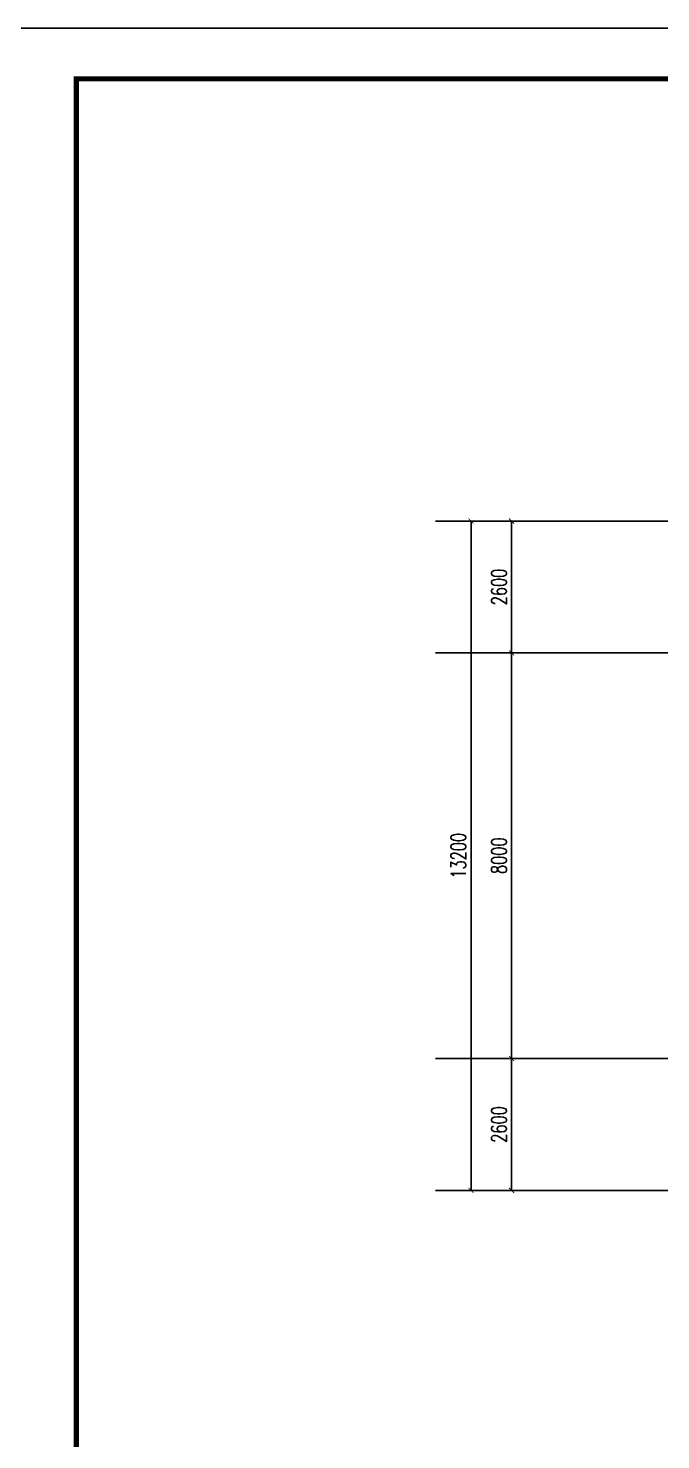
# Model space of a CAD drawing. Extents: x 169490 to 7584583, y -2399407 to 1374371.
# Drawn here: x 3665117 to 3677603, y 675435 to 703273 of the extents above; entities that cross this region are included whole.
import ezdxf

# ---------------------------------------------------------------- set-up
doc = ezdxf.new("R2010")
doc.units = 0
doc.header["$LTSCALE"] = 100
doc.linetypes.add('D3轴线点划线', pattern=[18.5, 12, -3, 0.5, -3])
doc.layers.get('0').update_dxf_attribs({"linetype": 'CONTINUOUS'})
doc.layers.get('DEFPOINTS').update_dxf_attribs({"linetype": 'CONTINUOUS'})
for name, color, linetype in [('AXIS', 3, 'CONTINUOUS'), ('C-AXIS(轴号)', 3, 'CONTINUOUS'), ('C-DOTE', 8, 'D3轴线点划线'), ('图框', 140, 'CONTINUOUS')]:
    doc.layers.add(name, color=color, linetype=linetype)
doc.styles.add('_TCH_DIM_T3', font='SIMPLEX.shx', dxfattribs={"width": 0.705882, "bigfont": 'GBCBIG.shx'})
doc.dimstyles.new('_TCH_ARCH&&100', dxfattribs={"dimtxt": 297.5, "dimasz": 100, "dimexe": 250, "dimexo": 300, "dimgap": 100, "dimtad": 1, "dimdec": 0, "dimzin": 0, "dimdsep": 46, "dimtxsty": '_TCH_DIM_T3', "dimblk": 'ARCHTICK', "dimcen": 0.09, "dimclrt": 7, "dimazin": 2, "dimtfac": 1, "dimtdec": 0, "dimtix": 1, "dimtmove": 2, "dimatfit": 3, "dimfxl": 1, "dimtolj": 1, "dimtzin": 0, "dimarcsym": 0})

# ---------------------------------------------------------------- blocks, each defined once
blk = doc.blocks.new('_ARCHTICK')
at = {"const_width": 0.15}
blk.add_lwpolyline([(-0.5, -0.5), (0.5, 0.5)], dxfattribs=at)
blk = doc.blocks.new('*D3991')
at = {"layer": 'AXIS', "color": 0, "lineweight": -2, "transparency": 16777216}
for p, q in [((3676858, 693553), (3673608, 693553)), ((3673858, 680353), (3673858, 693553)), ((3676858, 680353), (3673608, 680353))]:
    blk.add_line(p, q, dxfattribs=at)
at = {"layer": 'DEFPOINTS', "color": 0, "transparency": 16777216}
for p in [(3673858, 693553), (3677158, 693553), (3677158, 680353)]:
    blk.add_point(p, dxfattribs=at)
at = {"layer": 'AXIS', "color": 0, "lineweight": -2, "transparency": 16777216, "xscale": 100, "yscale": 100, "zscale": 100}
for p, rotation in [((3673858, 693553), 90), ((3673858, 680353), 270)]:
    blk.add_blockref('_ARCHTICK', p, dxfattribs=dict(at, rotation=rotation))
at = {"layer": 'AXIS', "color": 7, "transparency": 16777216, "insert": (3673609, 686953), "char_height": 297.5, "attachment_point": 5, "rotation": 90, "style": '_TCH_DIM_T3'}
blk.add_mtext('\\A1;13200', dxfattribs=at)
blk = doc.blocks.new('*D3992')
at = {"layer": 'AXIS', "color": 0, "lineweight": -2, "transparency": 16777216}
for p, q in [((3676858, 693553), (3674408, 693553)), ((3674658, 690953), (3674658, 693553)), ((3676858, 690953), (3674408, 690953))]:
    blk.add_line(p, q, dxfattribs=at)
at = {"layer": 'DEFPOINTS', "color": 0, "transparency": 16777216}
for p in [(3674658, 693553), (3677158, 693553), (3677158, 690953)]:
    blk.add_point(p, dxfattribs=at)
at = {"layer": 'AXIS', "color": 0, "lineweight": -2, "transparency": 16777216, "xscale": 100, "yscale": 100, "zscale": 100}
for p, rotation in [((3674658, 693553), 90), ((3674658, 690953), 270)]:
    blk.add_blockref('_ARCHTICK', p, dxfattribs=dict(at, rotation=rotation))
at = {"layer": 'AXIS', "color": 7, "transparency": 16777216, "insert": (3674409, 692253), "char_height": 297.5, "attachment_point": 5, "rotation": 90, "style": '_TCH_DIM_T3'}
blk.add_mtext('\\A1;2600', dxfattribs=at)
blk = doc.blocks.new('*D3993')
at = {"layer": 'AXIS', "color": 0, "lineweight": -2, "transparency": 16777216}
for p, q in [((3676858, 690953), (3674408, 690953)), ((3674658, 682953), (3674658, 690953)), ((3676858, 682953), (3674408, 682953))]:
    blk.add_line(p, q, dxfattribs=at)
at = {"layer": 'DEFPOINTS', "color": 0, "transparency": 16777216}
for p in [(3674658, 690953), (3677158, 690953), (3677158, 682953)]:
    blk.add_point(p, dxfattribs=at)
at = {"layer": 'AXIS', "color": 0, "lineweight": -2, "transparency": 16777216, "xscale": 100, "yscale": 100, "zscale": 100}
for p, rotation in [((3674658, 690953), 90), ((3674658, 682953), 270)]:
    blk.add_blockref('_ARCHTICK', p, dxfattribs=dict(at, rotation=rotation))
at = {"layer": 'AXIS', "color": 7, "transparency": 16777216, "insert": (3674409, 686953), "char_height": 297.5, "attachment_point": 5, "rotation": 90, "style": '_TCH_DIM_T3'}
blk.add_mtext('\\A1;8000', dxfattribs=at)
blk = doc.blocks.new('*D3994')
at = {"layer": 'AXIS', "color": 0, "lineweight": -2, "transparency": 16777216}
for p, q in [((3676858, 682953), (3674408, 682953)), ((3674658, 680353), (3674658, 682953)), ((3676858, 680353), (3674408, 680353))]:
    blk.add_line(p, q, dxfattribs=at)
at = {"layer": 'DEFPOINTS', "color": 0, "transparency": 16777216}
for p in [(3674658, 682953), (3677158, 682953), (3677158, 680353)]:
    blk.add_point(p, dxfattribs=at)
at = {"layer": 'AXIS', "color": 0, "lineweight": -2, "transparency": 16777216, "xscale": 100, "yscale": 100, "zscale": 100}
for p, rotation in [((3674658, 682953), 90), ((3674658, 680353), 270)]:
    blk.add_blockref('_ARCHTICK', p, dxfattribs=dict(at, rotation=rotation))
at = {"layer": 'AXIS', "color": 7, "transparency": 16777216, "insert": (3674409, 681653), "char_height": 297.5, "attachment_point": 5, "rotation": 90, "style": '_TCH_DIM_T3'}
blk.add_mtext('\\A1;2600', dxfattribs=at)
blk = doc.blocks.new('BW-31907664', base_point=(3672358.1, 674797.3, 0))
at = {"layer": 'C-AXIS(轴号)'}
for p, q in [((3677158.1, 693552.9), (3673158.1, 693552.9)), ((3677158.1, 690952.9), (3673158.1, 690952.9)), ((3677158.1, 682953.4), (3673158.1, 682953.4)), ((3677158.1, 680353.4), (3673158.1, 680353.4))]:
    blk.add_line(p, q, dxfattribs=at)
at = {"layer": 'C-DOTE'}
for p, q in [((3677158.1, 693552.9), (3704858.1, 693552.9)), ((3677158.1, 690952.9), (3704858.1, 690952.9)), ((3677158.1, 682953.4), (3704858.1, 682953.4)), ((3677158.1, 680353.4), (3704858.1, 680353.4))]:
    blk.add_line(p, q, dxfattribs=at)
at = {"layer": 'AXIS'}
for p1, p2, distance, picture, middle in [((3677158.1071, 680353.3554), (3677158.1071, 693552.9175), 3300, '*D3991', (3673609.3571, 686953.1364)), ((3677158.1, 690952.9), (3677158.1, 693552.9), 2500, '*D3992', (3674409.4, 692252.9)), ((3677158.1071, 682953.3554), (3677158.1071, 690952.9175), 2500, '*D3993', (3674409.3571, 686953.1364)), ((3677158.1, 680353.4), (3677158.1, 682953.4), 2500, '*D3994', (3674409.4, 681653.4))]:
    dim = blk.add_aligned_dim(p1=p1, p2=p2, distance=distance, dimstyle='_TCH_ARCH&&100', dxfattribs=at)
    dim.commit()
    dim.dimension.update_dxf_attribs({"geometry": picture, "text_midpoint": middle})

msp = doc.modelspace()

# ---------------------------------------------------------------- linework, layer by layer
at = {"layer": '图框'}
msp.add_lwpolyline([(3663566.7, 661273), (3722966.7, 661273), (3722966.7, 703273), (3663566.7, 703273)], close=True, dxfattribs=at)
at = {"layer": '图框', "const_width": 100}
msp.add_lwpolyline([(3666066.7, 662273), (3721966.7, 662273), (3721966.7, 702273), (3666066.7, 702273)], close=True, dxfattribs=at)

# ---------------------------------------------------------------- block references
at = {"layer": 'AXIS'}
msp.add_blockref('BW-31907664', (3672358.1, 674797.3, 0), dxfattribs=at)

doc.saveas('drawing.dxf')
